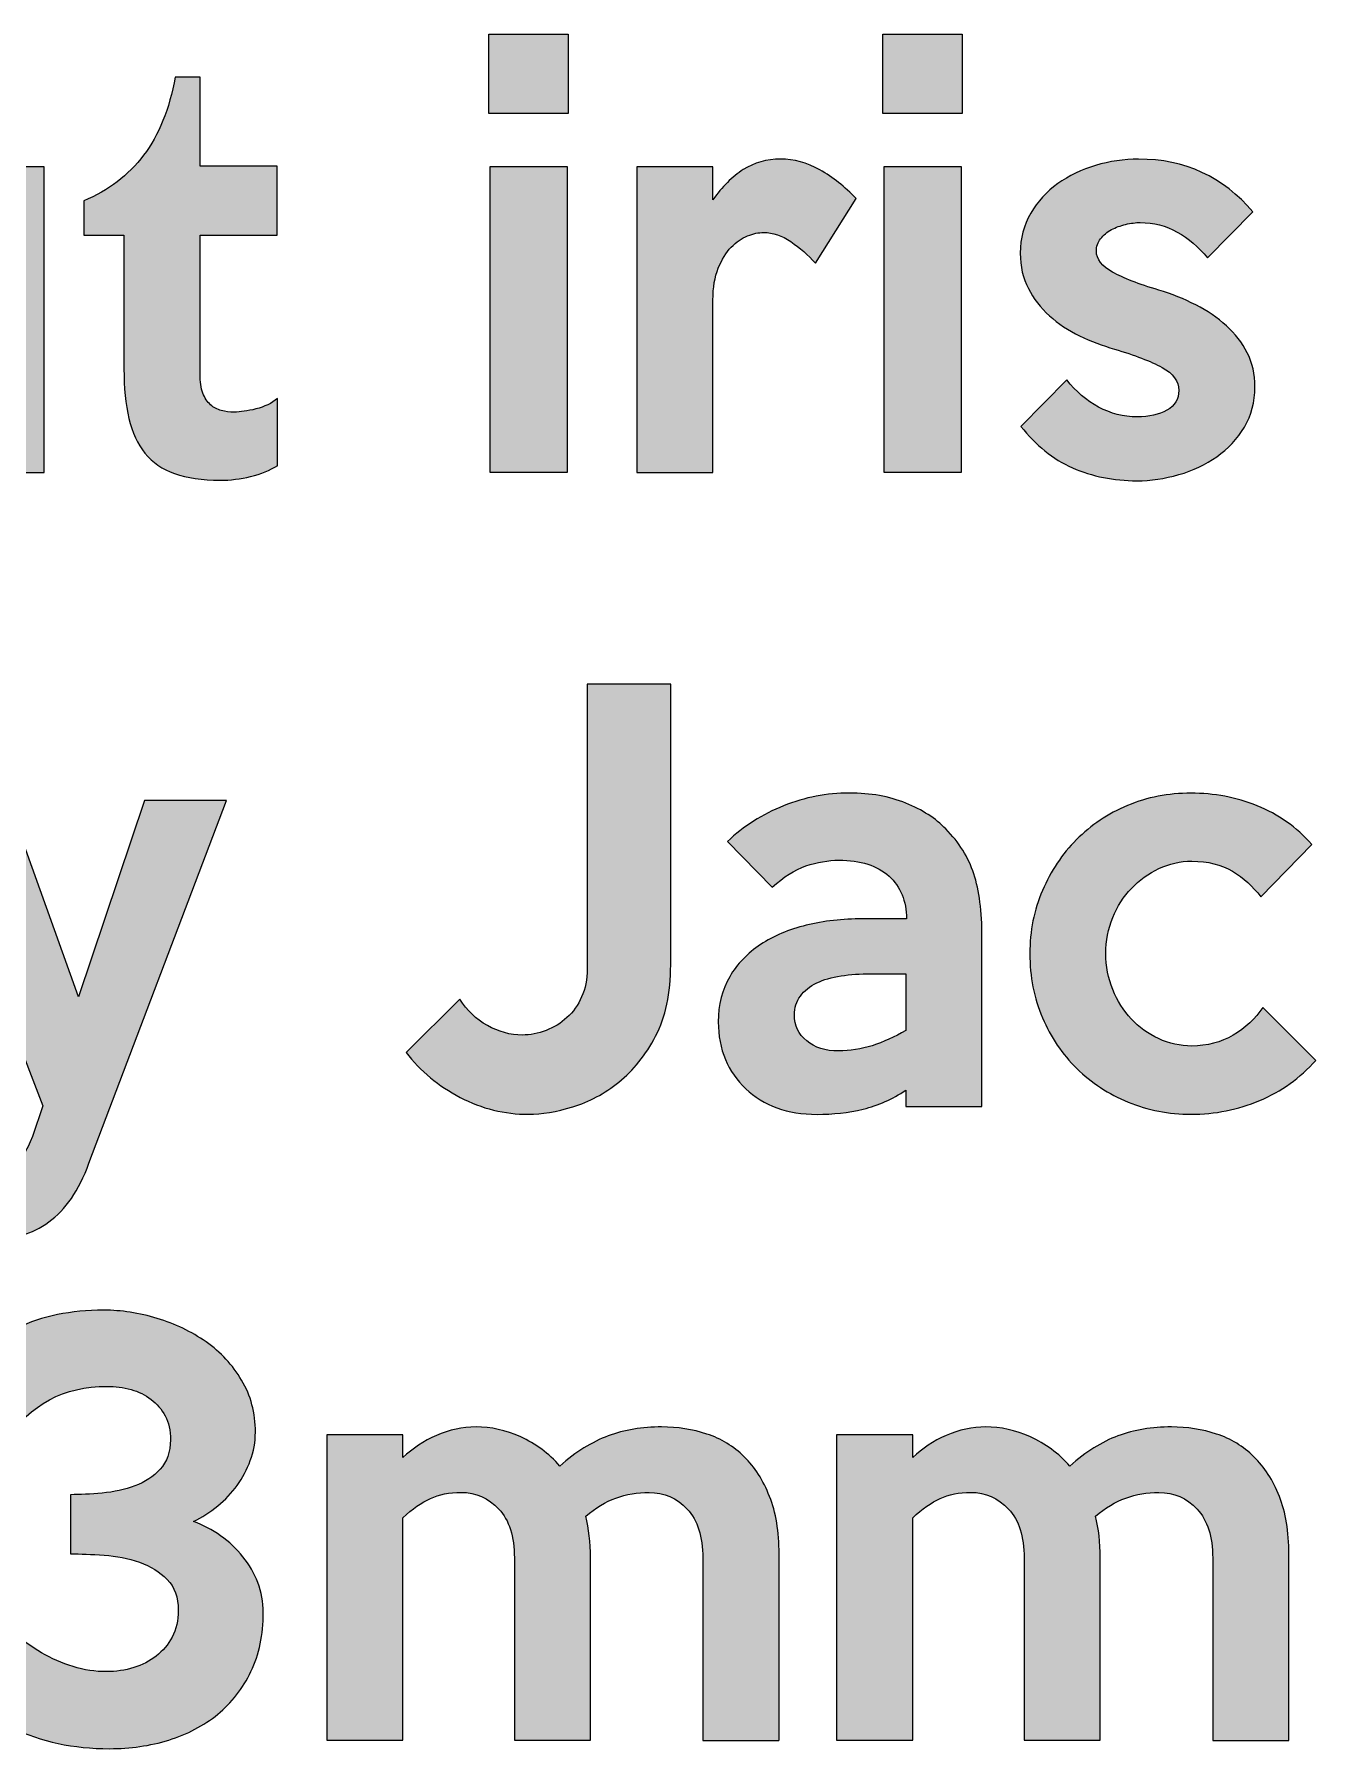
# Model space of a CAD drawing. Header units: inches. Extents: x -572 to 1154, y 60 to 244.
# Drawn here: x 514 to 526.13, y 122.09 to 138.32 of the extents above; entities that cross this region are included whole.
import ezdxf

# ---------------------------------------------------------------- set-up
doc = ezdxf.new("R2010")
doc.units = ezdxf.units.IN
doc.header["$MEASUREMENT"] = 0
doc.layers.add('Layer 1', color=7, linetype='Continuous')

# ---------------------------------------------------------------- blocks, each defined once
blk = doc.blocks.new('block 11')
at = {"layer": 'Layer 1', "true_color": 0xffffff}
h = blk.add_hatch(color=7, dxfattribs=at)
h.dxf.hatch_style = 2
h.paths.add_polyline_path([(519.055, 137.568), (518.305, 137.568), (518.305, 138.319), (519.055, 138.319)])
h.paths.add_polyline_path([(519.045, 134.173), (518.315, 134.173), (518.315, 137.068), (519.045, 137.068)])
h = blk.add_hatch(color=7, dxfattribs=at)
h.dxf.hatch_style = 2
h.paths.add_polyline_path([(522.784, 137.568), (522.034, 137.568), (522.034, 138.319), (522.784, 138.319)])
h.paths.add_polyline_path([(522.775, 134.173), (522.045, 134.173), (522.045, 137.068), (522.775, 137.068)])
h = blk.add_hatch(color=7, dxfattribs=at)
h.dxf.hatch_style = 2
edge = h.paths.add_edge_path()
edge.add_spline(control_points=[(516.305, 134.238), (516.232, 134.192), (516.147, 134.157), (516.049, 134.133), (515.953, 134.11), (515.856, 134.098), (515.76, 134.098), (515.59, 134.098), (515.446, 134.119), (515.329, 134.161), (515.213, 134.202), (515.12, 134.267), (515.049, 134.353), (514.98, 134.44), (514.929, 134.55), (514.897, 134.683), (514.865, 134.817), (514.85, 134.973), (514.85, 135.154), (514.85, 135.154), (514.85, 136.418), (514.85, 136.418), (514.85, 136.418), (514.469, 136.418), (514.469, 136.418), (514.469, 136.418), (514.469, 136.743), (514.469, 136.743), (514.703, 136.84), (514.892, 136.984), (515.036, 137.174), (515.181, 137.364), (515.28, 137.61), (515.335, 137.914), (515.335, 137.914), (515.57, 137.914), (515.57, 137.914), (515.57, 137.914), (515.57, 137.069), (515.57, 137.069), (515.57, 137.069), (516.299, 137.069), (516.299, 137.069), (516.299, 137.069), (516.299, 136.418), (516.299, 136.418), (516.299, 136.418), (515.57, 136.418), (515.57, 136.418), (515.57, 136.418), (515.57, 135.103), (515.57, 135.103), (515.57, 135.03), (515.578, 134.97), (515.596, 134.923), (515.615, 134.876), (515.639, 134.84), (515.669, 134.813), (515.699, 134.786), (515.734, 134.768), (515.771, 134.758), (515.809, 134.748), (515.851, 134.743), (515.894, 134.743), (515.951, 134.743), (516.019, 134.753), (516.099, 134.773), (516.179, 134.793), (516.248, 134.826), (516.304, 134.873), (516.304, 134.873), (516.304, 134.238), (516.304, 134.238), (516.304, 134.238), (516.305, 134.238), (516.305, 134.238)], knot_values=[0, 0, 0, 0, 1, 1, 1, 2, 2, 2, 3, 3, 3, 4, 4, 4, 5, 5, 5, 6, 6, 6, 7, 7, 7, 8, 8, 8, 9, 9, 9, 10, 10, 10, 11, 11, 11, 12, 12, 12, 13, 13, 13, 14, 14, 14, 15, 15, 15, 16, 16, 16, 17, 17, 17, 18, 18, 18, 19, 19, 19, 20, 20, 20, 21, 21, 21, 22, 22, 22, 23, 23, 23, 24, 24, 24, 25, 25, 25, 25], degree=3, periodic=1)
h = blk.add_hatch(color=7, dxfattribs=at)
h.dxf.hatch_style = 2
edge = h.paths.add_edge_path()
edge.add_spline(control_points=[(521.78, 136.763), (521.78, 136.763), (521.395, 136.153), (521.395, 136.153), (521.325, 136.23), (521.247, 136.298), (521.162, 136.356), (521.078, 136.414), (520.991, 136.443), (520.905, 136.443), (520.858, 136.443), (520.808, 136.433), (520.752, 136.411), (520.697, 136.389), (520.645, 136.353), (520.597, 136.303), (520.549, 136.253), (520.508, 136.187), (520.475, 136.105), (520.441, 136.023), (520.425, 135.923), (520.425, 135.803), (520.425, 135.803), (520.425, 134.173), (520.425, 134.173), (520.425, 134.173), (519.705, 134.173), (519.705, 134.173), (519.705, 134.173), (519.705, 137.063), (519.705, 137.063), (519.705, 137.063), (520.425, 137.063), (520.425, 137.063), (520.425, 137.063), (520.425, 136.753), (520.425, 136.753), (520.511, 136.876), (520.607, 136.971), (520.711, 137.038), (520.816, 137.104), (520.934, 137.138), (521.064, 137.138), (521.191, 137.138), (521.315, 137.103), (521.437, 137.035), (521.559, 136.967), (521.673, 136.876), (521.78, 136.763)], knot_values=[0, 0, 0, 0, 1, 1, 1, 2, 2, 2, 3, 3, 3, 4, 4, 4, 5, 5, 5, 6, 6, 6, 7, 7, 7, 8, 8, 8, 9, 9, 9, 10, 10, 10, 11, 11, 11, 12, 12, 12, 13, 13, 13, 14, 14, 14, 15, 15, 15, 16, 16, 16, 16], degree=3, periodic=1)
h = blk.add_hatch(color=7, dxfattribs=at)
h.dxf.hatch_style = 2
edge = h.paths.add_edge_path()
edge.add_spline(control_points=[(525.555, 134.983), (525.555, 134.84), (525.521, 134.712), (525.455, 134.601), (525.388, 134.489), (525.301, 134.396), (525.194, 134.321), (525.087, 134.245), (524.967, 134.189), (524.834, 134.151), (524.7, 134.113), (524.568, 134.093), (524.438, 134.093), (524.217, 134.093), (524.014, 134.134), (523.828, 134.216), (523.643, 134.297), (523.48, 134.429), (523.339, 134.608), (523.339, 134.608), (523.774, 135.048), (523.774, 135.048), (523.861, 134.939), (523.96, 134.852), (524.074, 134.791), (524.188, 134.729), (524.309, 134.698), (524.44, 134.698), (524.552, 134.698), (524.647, 134.72), (524.722, 134.761), (524.797, 134.802), (524.834, 134.866), (524.834, 134.949), (524.834, 135.035), (524.781, 135.108), (524.675, 135.166), (524.568, 135.224), (524.417, 135.282), (524.225, 135.339), (524.112, 135.372), (524.001, 135.414), (523.895, 135.465), (523.788, 135.517), (523.693, 135.58), (523.609, 135.655), (523.526, 135.73), (523.459, 135.816), (523.41, 135.913), (523.359, 136.009), (523.334, 136.121), (523.334, 136.248), (523.334, 136.387), (523.367, 136.514), (523.432, 136.625), (523.497, 136.736), (523.583, 136.83), (523.688, 136.905), (523.794, 136.98), (523.913, 137.037), (524.047, 137.077), (524.181, 137.117), (524.316, 137.137), (524.452, 137.137), (524.893, 137.137), (525.254, 136.97), (525.535, 136.637), (525.535, 136.637), (525.105, 136.203), (525.105, 136.203), (525.021, 136.306), (524.926, 136.387), (524.819, 136.447), (524.712, 136.507), (524.595, 136.537), (524.469, 136.537), (524.426, 136.537), (524.38, 136.531), (524.331, 136.519), (524.283, 136.508), (524.238, 136.491), (524.196, 136.47), (524.154, 136.447), (524.121, 136.419), (524.094, 136.384), (524.067, 136.35), (524.054, 136.31), (524.054, 136.267), (524.054, 136.19), (524.105, 136.124), (524.207, 136.067), (524.309, 136.011), (524.454, 135.954), (524.644, 135.898), (524.768, 135.861), (524.884, 135.814), (524.994, 135.758), (525.104, 135.702), (525.2, 135.635), (525.284, 135.56), (525.367, 135.485), (525.433, 135.4), (525.482, 135.305), (525.531, 135.211), (525.555, 135.103), (525.555, 134.983)], knot_values=[0, 0, 0, 0, 1, 1, 1, 2, 2, 2, 3, 3, 3, 4, 4, 4, 5, 5, 5, 6, 6, 6, 7, 7, 7, 8, 8, 8, 9, 9, 9, 10, 10, 10, 11, 11, 11, 12, 12, 12, 13, 13, 13, 14, 14, 14, 15, 15, 15, 16, 16, 16, 17, 17, 17, 18, 18, 18, 19, 19, 19, 20, 20, 20, 21, 21, 21, 22, 22, 22, 23, 23, 23, 24, 24, 24, 25, 25, 25, 26, 26, 26, 27, 27, 27, 28, 28, 28, 29, 29, 29, 30, 30, 30, 31, 31, 31, 32, 32, 32, 33, 33, 33, 34, 34, 34, 35, 35, 35, 35], degree=3, periodic=1)
h = blk.add_hatch(color=7, dxfattribs=at)
h.dxf.hatch_style = 2
edge = h.paths.add_edge_path()
edge.add_spline(control_points=[(514.095, 134.173), (514.095, 134.173), (513.375, 134.173), (513.375, 134.173), (513.375, 134.173), (513.375, 134.393), (513.375, 134.393), (513.328, 134.346), (513.274, 134.306), (513.212, 134.27), (513.151, 134.235), (513.086, 134.205), (513.017, 134.18), (512.949, 134.155), (512.879, 134.136), (512.808, 134.123), (512.736, 134.109), (512.668, 134.103), (512.605, 134.103), (512.459, 134.103), (512.317, 134.125), (512.183, 134.172), (512.048, 134.219), (511.928, 134.291), (511.825, 134.387), (511.722, 134.484), (511.639, 134.608), (511.577, 134.762), (511.516, 134.915), (511.485, 135.096), (511.485, 135.307), (511.485, 135.307), (511.485, 137.062), (511.485, 137.062), (511.485, 137.062), (512.205, 137.062), (512.205, 137.062), (512.205, 137.062), (512.205, 135.342), (512.205, 135.342), (512.205, 135.239), (512.221, 135.148), (512.253, 135.07), (512.284, 134.992), (512.326, 134.927), (512.378, 134.874), (512.429, 134.823), (512.489, 134.785), (512.558, 134.759), (512.626, 134.735), (512.697, 134.723), (512.77, 134.723), (513.003, 134.723), (513.205, 134.803), (513.376, 134.963), (513.376, 134.963), (513.376, 137.063), (513.376, 137.063), (513.376, 137.063), (514.096, 137.063), (514.096, 137.063), (514.096, 137.063), (514.095, 134.173), (514.095, 134.173), (514.095, 134.173), (514.095, 134.173), (514.095, 134.173)], knot_values=[0, 0, 0, 0, 1, 1, 1, 2, 2, 2, 3, 3, 3, 4, 4, 4, 5, 5, 5, 6, 6, 6, 7, 7, 7, 8, 8, 8, 9, 9, 9, 10, 10, 10, 11, 11, 11, 12, 12, 12, 13, 13, 13, 14, 14, 14, 15, 15, 15, 16, 16, 16, 17, 17, 17, 18, 18, 18, 19, 19, 19, 20, 20, 20, 21, 21, 21, 22, 22, 22, 22], degree=3, periodic=1)
at = {"layer": 'Layer 1', "lineweight": 0}
for points in [[(519.055, 137.568), (518.305, 137.568), (518.305, 138.319), (519.055, 138.319), (519.055, 137.568)], [(522.784, 137.568), (522.034, 137.568), (522.034, 138.319), (522.784, 138.319), (522.784, 137.568)], [(519.045, 134.173), (518.315, 134.173), (518.315, 137.068), (519.045, 137.068), (519.045, 134.173)], [(522.775, 134.173), (522.045, 134.173), (522.045, 137.068), (522.775, 137.068), (522.775, 134.173)]]:
    blk.add_lwpolyline(points, dxfattribs=at)
for points, knots in [([(516.305, 134.238), (516.232, 134.192), (516.147, 134.157), (516.049, 134.133), (515.953, 134.11), (515.856, 134.098), (515.76, 134.098), (515.59, 134.098), (515.446, 134.119), (515.329, 134.161), (515.213, 134.202), (515.12, 134.267), (515.049, 134.353), (514.98, 134.44), (514.929, 134.55), (514.897, 134.683), (514.865, 134.817), (514.85, 134.973), (514.85, 135.154), (514.85, 135.154), (514.85, 136.418), (514.85, 136.418), (514.85, 136.418), (514.469, 136.418), (514.469, 136.418), (514.469, 136.418), (514.469, 136.743), (514.469, 136.743), (514.703, 136.84), (514.892, 136.984), (515.036, 137.174), (515.181, 137.364), (515.28, 137.61), (515.335, 137.914), (515.335, 137.914), (515.57, 137.914), (515.57, 137.914), (515.57, 137.914), (515.57, 137.069), (515.57, 137.069), (515.57, 137.069), (516.299, 137.069), (516.299, 137.069), (516.299, 137.069), (516.299, 136.418), (516.299, 136.418), (516.299, 136.418), (515.57, 136.418), (515.57, 136.418), (515.57, 136.418), (515.57, 135.103), (515.57, 135.103), (515.57, 135.03), (515.578, 134.97), (515.596, 134.923), (515.615, 134.876), (515.639, 134.84), (515.669, 134.813), (515.699, 134.786), (515.734, 134.768), (515.771, 134.758), (515.809, 134.748), (515.851, 134.743), (515.894, 134.743), (515.951, 134.743), (516.019, 134.753), (516.099, 134.773), (516.179, 134.793), (516.248, 134.826), (516.304, 134.873), (516.304, 134.873), (516.304, 134.238), (516.304, 134.238), (516.304, 134.238), (516.305, 134.238), (516.305, 134.238)], [0, 0, 0, 0, 1, 1, 1, 2, 2, 2, 3, 3, 3, 4, 4, 4, 5, 5, 5, 6, 6, 6, 7, 7, 7, 8, 8, 8, 9, 9, 9, 10, 10, 10, 11, 11, 11, 12, 12, 12, 13, 13, 13, 14, 14, 14, 15, 15, 15, 16, 16, 16, 17, 17, 17, 18, 18, 18, 19, 19, 19, 20, 20, 20, 21, 21, 21, 22, 22, 22, 23, 23, 23, 24, 24, 24, 25, 25, 25, 25]), ([(521.78, 136.763), (521.78, 136.763), (521.395, 136.153), (521.395, 136.153), (521.325, 136.23), (521.247, 136.298), (521.162, 136.356), (521.078, 136.414), (520.991, 136.443), (520.905, 136.443), (520.858, 136.443), (520.808, 136.433), (520.752, 136.411), (520.697, 136.389), (520.645, 136.353), (520.597, 136.303), (520.549, 136.253), (520.508, 136.187), (520.475, 136.105), (520.441, 136.023), (520.425, 135.923), (520.425, 135.803), (520.425, 135.803), (520.425, 134.173), (520.425, 134.173), (520.425, 134.173), (519.705, 134.173), (519.705, 134.173), (519.705, 134.173), (519.705, 137.063), (519.705, 137.063), (519.705, 137.063), (520.425, 137.063), (520.425, 137.063), (520.425, 137.063), (520.425, 136.753), (520.425, 136.753), (520.511, 136.876), (520.607, 136.971), (520.711, 137.038), (520.816, 137.104), (520.934, 137.138), (521.064, 137.138), (521.191, 137.138), (521.315, 137.103), (521.437, 137.035), (521.559, 136.967), (521.673, 136.876), (521.78, 136.763)], [0, 0, 0, 0, 1, 1, 1, 2, 2, 2, 3, 3, 3, 4, 4, 4, 5, 5, 5, 6, 6, 6, 7, 7, 7, 8, 8, 8, 9, 9, 9, 10, 10, 10, 11, 11, 11, 12, 12, 12, 13, 13, 13, 14, 14, 14, 15, 15, 15, 16, 16, 16, 16]), ([(525.555, 134.983), (525.555, 134.84), (525.521, 134.712), (525.455, 134.601), (525.388, 134.489), (525.301, 134.396), (525.194, 134.321), (525.087, 134.245), (524.967, 134.189), (524.834, 134.151), (524.7, 134.113), (524.568, 134.093), (524.438, 134.093), (524.217, 134.093), (524.014, 134.134), (523.828, 134.216), (523.643, 134.297), (523.48, 134.429), (523.339, 134.608), (523.339, 134.608), (523.774, 135.048), (523.774, 135.048), (523.861, 134.939), (523.96, 134.852), (524.074, 134.791), (524.188, 134.729), (524.309, 134.698), (524.44, 134.698), (524.552, 134.698), (524.647, 134.72), (524.722, 134.761), (524.797, 134.802), (524.834, 134.866), (524.834, 134.949), (524.834, 135.035), (524.781, 135.108), (524.675, 135.166), (524.568, 135.224), (524.417, 135.282), (524.225, 135.339), (524.112, 135.372), (524.001, 135.414), (523.895, 135.465), (523.788, 135.517), (523.693, 135.58), (523.609, 135.655), (523.526, 135.73), (523.459, 135.816), (523.41, 135.913), (523.359, 136.009), (523.334, 136.121), (523.334, 136.248), (523.334, 136.387), (523.367, 136.514), (523.432, 136.625), (523.497, 136.736), (523.583, 136.83), (523.688, 136.905), (523.794, 136.98), (523.913, 137.037), (524.047, 137.077), (524.181, 137.117), (524.316, 137.137), (524.452, 137.137), (524.893, 137.137), (525.254, 136.97), (525.535, 136.637), (525.535, 136.637), (525.105, 136.203), (525.105, 136.203), (525.021, 136.306), (524.926, 136.387), (524.819, 136.447), (524.712, 136.507), (524.595, 136.537), (524.469, 136.537), (524.426, 136.537), (524.38, 136.531), (524.331, 136.519), (524.283, 136.508), (524.238, 136.491), (524.196, 136.47), (524.154, 136.447), (524.121, 136.419), (524.094, 136.384), (524.067, 136.35), (524.054, 136.31), (524.054, 136.267), (524.054, 136.19), (524.105, 136.124), (524.207, 136.067), (524.309, 136.011), (524.454, 135.954), (524.644, 135.898), (524.768, 135.861), (524.884, 135.814), (524.994, 135.758), (525.104, 135.702), (525.2, 135.635), (525.284, 135.56), (525.367, 135.485), (525.433, 135.4), (525.482, 135.305), (525.531, 135.211), (525.555, 135.103), (525.555, 134.983)], [0, 0, 0, 0, 1, 1, 1, 2, 2, 2, 3, 3, 3, 4, 4, 4, 5, 5, 5, 6, 6, 6, 7, 7, 7, 8, 8, 8, 9, 9, 9, 10, 10, 10, 11, 11, 11, 12, 12, 12, 13, 13, 13, 14, 14, 14, 15, 15, 15, 16, 16, 16, 17, 17, 17, 18, 18, 18, 19, 19, 19, 20, 20, 20, 21, 21, 21, 22, 22, 22, 23, 23, 23, 24, 24, 24, 25, 25, 25, 26, 26, 26, 27, 27, 27, 28, 28, 28, 29, 29, 29, 30, 30, 30, 31, 31, 31, 32, 32, 32, 33, 33, 33, 34, 34, 34, 35, 35, 35, 35]), ([(514.095, 134.173), (514.095, 134.173), (513.375, 134.173), (513.375, 134.173), (513.375, 134.173), (513.375, 134.393), (513.375, 134.393), (513.328, 134.346), (513.274, 134.306), (513.212, 134.27), (513.151, 134.235), (513.086, 134.205), (513.017, 134.18), (512.949, 134.155), (512.879, 134.136), (512.808, 134.123), (512.736, 134.109), (512.668, 134.103), (512.605, 134.103), (512.459, 134.103), (512.317, 134.125), (512.183, 134.172), (512.048, 134.219), (511.928, 134.291), (511.825, 134.387), (511.722, 134.484), (511.639, 134.608), (511.577, 134.762), (511.516, 134.915), (511.485, 135.096), (511.485, 135.307), (511.485, 135.307), (511.485, 137.062), (511.485, 137.062), (511.485, 137.062), (512.205, 137.062), (512.205, 137.062), (512.205, 137.062), (512.205, 135.342), (512.205, 135.342), (512.205, 135.239), (512.221, 135.148), (512.253, 135.07), (512.284, 134.992), (512.326, 134.927), (512.378, 134.874), (512.429, 134.823), (512.489, 134.785), (512.558, 134.759), (512.626, 134.735), (512.697, 134.723), (512.77, 134.723), (513.003, 134.723), (513.205, 134.803), (513.376, 134.963), (513.376, 134.963), (513.376, 137.063), (513.376, 137.063), (513.376, 137.063), (514.096, 137.063), (514.096, 137.063), (514.096, 137.063), (514.095, 134.173), (514.095, 134.173), (514.095, 134.173), (514.095, 134.173), (514.095, 134.173)], [0, 0, 0, 0, 1, 1, 1, 2, 2, 2, 3, 3, 3, 4, 4, 4, 5, 5, 5, 6, 6, 6, 7, 7, 7, 8, 8, 8, 9, 9, 9, 10, 10, 10, 11, 11, 11, 12, 12, 12, 13, 13, 13, 14, 14, 14, 15, 15, 15, 16, 16, 16, 17, 17, 17, 18, 18, 18, 19, 19, 19, 20, 20, 20, 21, 21, 21, 22, 22, 22, 22])]:
    blk.add_open_spline(points, degree=3, knots=knots, dxfattribs=at)
blk = doc.blocks.new('block 12')
at = {"layer": 'Layer 1', "true_color": 0xffffff}
h = blk.add_hatch(color=7, dxfattribs=at)
h.dxf.hatch_style = 2
edge = h.paths.add_edge_path()
edge.add_spline(control_points=[(520.025, 129.513), (520.025, 129.242), (519.977, 129.018), (519.882, 128.838), (519.787, 128.657), (519.671, 128.512), (519.535, 128.403), (519.398, 128.293), (519.252, 128.215), (519.097, 128.168), (518.943, 128.121), (518.803, 128.098), (518.68, 128.098), (518.452, 128.098), (518.237, 128.151), (518.032, 128.258), (517.827, 128.365), (517.657, 128.506), (517.52, 128.683), (517.52, 128.683), (518.03, 129.188), (518.03, 129.188), (518.096, 129.081), (518.183, 128.998), (518.29, 128.938), (518.397, 128.878), (518.506, 128.848), (518.62, 128.848), (518.696, 128.848), (518.771, 128.862), (518.845, 128.891), (518.918, 128.919), (518.985, 128.96), (519.043, 129.013), (519.101, 129.066), (519.148, 129.132), (519.182, 129.209), (519.218, 129.285), (519.235, 129.374), (519.235, 129.474), (519.235, 129.474), (519.235, 132.169), (519.235, 132.169), (519.235, 132.169), (520.025, 132.169), (520.025, 132.169), (520.025, 132.169), (520.025, 129.513), (520.025, 129.513)], knot_values=[0, 0, 0, 0, 1, 1, 1, 2, 2, 2, 3, 3, 3, 4, 4, 4, 5, 5, 5, 6, 6, 6, 7, 7, 7, 8, 8, 8, 9, 9, 9, 10, 10, 10, 11, 11, 11, 12, 12, 12, 13, 13, 13, 14, 14, 14, 15, 15, 15, 16, 16, 16, 16], degree=3, periodic=1)
h = blk.add_hatch(color=7, dxfattribs=at)
h.dxf.hatch_style = 2
edge = h.paths.add_edge_path()
edge.add_spline(control_points=[(522.97, 128.172), (522.97, 128.172), (522.25, 128.172), (522.25, 128.172), (522.25, 128.172), (522.25, 128.327), (522.25, 128.327), (522.124, 128.241), (521.989, 128.181), (521.847, 128.147), (521.705, 128.113), (521.56, 128.097), (521.41, 128.097), (521.27, 128.097), (521.143, 128.118), (521.03, 128.159), (520.916, 128.201), (520.818, 128.261), (520.735, 128.34), (520.652, 128.418), (520.587, 128.51), (520.542, 128.617), (520.497, 128.724), (520.475, 128.842), (520.475, 128.972), (520.475, 129.136), (520.511, 129.278), (520.583, 129.4), (520.654, 129.521), (520.752, 129.623), (520.875, 129.705), (520.999, 129.786), (521.143, 129.847), (521.308, 129.887), (521.474, 129.928), (521.651, 129.947), (521.841, 129.947), (521.841, 129.947), (522.256, 129.947), (522.256, 129.947), (522.256, 130.117), (522.201, 130.253), (522.091, 130.352), (521.981, 130.452), (521.822, 130.502), (521.615, 130.502), (521.516, 130.502), (521.412, 130.484), (521.305, 130.448), (521.199, 130.411), (521.092, 130.344), (520.986, 130.248), (520.986, 130.248), (520.561, 130.678), (520.561, 130.678), (520.714, 130.825), (520.892, 130.937), (521.094, 131.018), (521.295, 131.098), (521.503, 131.138), (521.716, 131.138), (521.916, 131.138), (522.094, 131.106), (522.25, 131.043), (522.406, 130.979), (522.533, 130.898), (522.629, 130.798), (522.754, 130.671), (522.843, 130.53), (522.894, 130.373), (522.946, 130.216), (522.971, 130.016), (522.971, 129.773), (522.971, 129.773), (522.971, 128.173), (522.971, 128.173), (522.971, 128.173), (522.97, 128.173), (522.97, 128.173), (522.97, 128.173), (522.97, 128.172), (522.97, 128.172)], knot_values=[0, 0, 0, 0, 1, 1, 1, 2, 2, 2, 3, 3, 3, 4, 4, 4, 5, 5, 5, 6, 6, 6, 7, 7, 7, 8, 8, 8, 9, 9, 9, 10, 10, 10, 11, 11, 11, 12, 12, 12, 13, 13, 13, 14, 14, 14, 15, 15, 15, 16, 16, 16, 17, 17, 17, 18, 18, 18, 19, 19, 19, 20, 20, 20, 21, 21, 21, 22, 22, 22, 23, 23, 23, 24, 24, 24, 25, 25, 25, 26, 26, 26, 27, 27, 27, 27], degree=3, periodic=1)
edge = h.paths.add_edge_path()
edge.add_spline(control_points=[(522.25, 128.892), (522.25, 128.892), (522.25, 129.428), (522.25, 129.428), (522.25, 129.428), (521.92, 129.428), (521.92, 129.428), (521.82, 129.428), (521.725, 129.421), (521.637, 129.407), (521.548, 129.394), (521.472, 129.372), (521.407, 129.341), (521.342, 129.309), (521.29, 129.268), (521.252, 129.217), (521.214, 129.167), (521.195, 129.107), (521.195, 129.037), (521.195, 128.938), (521.234, 128.856), (521.312, 128.792), (521.39, 128.729), (521.491, 128.697), (521.614, 128.697), (521.721, 128.697), (521.827, 128.714), (521.932, 128.747), (522.037, 128.781), (522.143, 128.83), (522.25, 128.892)], knot_values=[0, 0, 0, 0, 1, 1, 1, 2, 2, 2, 3, 3, 3, 4, 4, 4, 5, 5, 5, 6, 6, 6, 7, 7, 7, 8, 8, 8, 9, 9, 9, 10, 10, 10, 10], degree=3, periodic=1)
h = blk.add_hatch(color=7, dxfattribs=at)
h.dxf.hatch_style = 2
edge = h.paths.add_edge_path()
edge.add_spline(control_points=[(526.13, 128.608), (525.983, 128.441), (525.806, 128.315), (525.6, 128.228), (525.393, 128.141), (525.176, 128.098), (524.95, 128.098), (524.74, 128.098), (524.541, 128.137), (524.354, 128.213), (524.168, 128.29), (524.006, 128.396), (523.868, 128.531), (523.731, 128.666), (523.623, 128.826), (523.543, 129.012), (523.463, 129.199), (523.424, 129.401), (523.424, 129.618), (523.424, 129.831), (523.464, 130.031), (523.543, 130.215), (523.623, 130.4), (523.73, 130.561), (523.866, 130.697), (524.002, 130.834), (524.163, 130.942), (524.349, 131.02), (524.535, 131.098), (524.736, 131.137), (524.948, 131.137), (525.168, 131.137), (525.378, 131.097), (525.576, 131.017), (525.775, 130.937), (525.947, 130.816), (526.094, 130.652), (526.094, 130.652), (525.609, 130.157), (525.609, 130.157), (525.535, 130.254), (525.446, 130.334), (525.341, 130.398), (525.236, 130.461), (525.108, 130.493), (524.958, 130.493), (524.848, 130.493), (524.745, 130.47), (524.646, 130.423), (524.547, 130.376), (524.461, 130.314), (524.386, 130.236), (524.311, 130.157), (524.252, 130.065), (524.208, 129.959), (524.165, 129.851), (524.143, 129.739), (524.143, 129.619), (524.143, 129.498), (524.165, 129.385), (524.208, 129.278), (524.252, 129.171), (524.31, 129.079), (524.383, 129.001), (524.457, 128.922), (524.543, 128.86), (524.643, 128.814), (524.743, 128.767), (524.848, 128.744), (524.958, 128.744), (525.101, 128.744), (525.232, 128.778), (525.348, 128.846), (525.465, 128.914), (525.558, 129.002), (525.628, 129.109), (525.628, 129.109), (526.13, 128.608), (526.13, 128.608)], knot_values=[0, 0, 0, 0, 1, 1, 1, 2, 2, 2, 3, 3, 3, 4, 4, 4, 5, 5, 5, 6, 6, 6, 7, 7, 7, 8, 8, 8, 9, 9, 9, 10, 10, 10, 11, 11, 11, 12, 12, 12, 13, 13, 13, 14, 14, 14, 15, 15, 15, 16, 16, 16, 17, 17, 17, 18, 18, 18, 19, 19, 19, 20, 20, 20, 21, 21, 21, 22, 22, 22, 23, 23, 23, 24, 24, 24, 25, 25, 25, 26, 26, 26, 26], degree=3, periodic=1)
h = blk.add_hatch(color=7, dxfattribs=at)
h.dxf.hatch_style = 2
edge = h.paths.add_edge_path()
edge.add_spline(control_points=[(515.82, 131.068), (515.82, 131.068), (514.519, 127.634), (514.519, 127.634), (514.423, 127.376), (514.296, 127.192), (514.139, 127.079), (513.983, 126.965), (513.796, 126.908), (513.579, 126.908), (513.546, 126.908), (513.509, 126.911), (513.469, 126.916), (513.429, 126.921), (513.39, 126.928), (513.354, 126.938), (513.354, 126.938), (513.114, 127.608), (513.114, 127.608), (513.17, 127.582), (513.229, 127.561), (513.289, 127.546), (513.349, 127.531), (513.406, 127.523), (513.458, 127.523), (513.572, 127.523), (513.675, 127.549), (513.768, 127.6), (513.863, 127.653), (513.934, 127.748), (513.983, 127.888), (513.983, 127.888), (514.083, 128.178), (514.083, 128.178), (514.083, 128.178), (512.969, 131.067), (512.969, 131.067), (512.969, 131.067), (513.754, 131.067), (513.754, 131.067), (513.754, 131.067), (514.419, 129.208), (514.419, 129.208), (514.419, 129.208), (515.044, 131.067), (515.044, 131.067), (515.044, 131.067), (515.82, 131.068), (515.82, 131.068), (515.82, 131.068), (515.82, 131.068), (515.82, 131.068)], knot_values=[0, 0, 0, 0, 1, 1, 1, 2, 2, 2, 3, 3, 3, 4, 4, 4, 5, 5, 5, 6, 6, 6, 7, 7, 7, 8, 8, 8, 9, 9, 9, 10, 10, 10, 11, 11, 11, 12, 12, 12, 13, 13, 13, 14, 14, 14, 15, 15, 15, 16, 16, 16, 17, 17, 17, 17], degree=3, periodic=1)
at = {"layer": 'Layer 1', "lineweight": 0}
for points, knots in [([(520.025, 129.513), (520.025, 129.242), (519.977, 129.018), (519.882, 128.838), (519.787, 128.657), (519.671, 128.512), (519.535, 128.403), (519.398, 128.293), (519.252, 128.215), (519.097, 128.168), (518.943, 128.121), (518.803, 128.098), (518.68, 128.098), (518.452, 128.098), (518.237, 128.151), (518.032, 128.258), (517.827, 128.365), (517.657, 128.506), (517.52, 128.683), (517.52, 128.683), (518.03, 129.188), (518.03, 129.188), (518.096, 129.081), (518.183, 128.998), (518.29, 128.938), (518.397, 128.878), (518.506, 128.848), (518.62, 128.848), (518.696, 128.848), (518.771, 128.862), (518.845, 128.891), (518.918, 128.919), (518.985, 128.96), (519.043, 129.013), (519.101, 129.066), (519.148, 129.132), (519.182, 129.209), (519.218, 129.285), (519.235, 129.374), (519.235, 129.474), (519.235, 129.474), (519.235, 132.169), (519.235, 132.169), (519.235, 132.169), (520.025, 132.169), (520.025, 132.169), (520.025, 132.169), (520.025, 129.513), (520.025, 129.513)], [0, 0, 0, 0, 1, 1, 1, 2, 2, 2, 3, 3, 3, 4, 4, 4, 5, 5, 5, 6, 6, 6, 7, 7, 7, 8, 8, 8, 9, 9, 9, 10, 10, 10, 11, 11, 11, 12, 12, 12, 13, 13, 13, 14, 14, 14, 15, 15, 15, 16, 16, 16, 16]), ([(522.97, 128.172), (522.97, 128.172), (522.25, 128.172), (522.25, 128.172), (522.25, 128.172), (522.25, 128.327), (522.25, 128.327), (522.124, 128.241), (521.989, 128.181), (521.847, 128.147), (521.705, 128.113), (521.56, 128.097), (521.41, 128.097), (521.27, 128.097), (521.143, 128.118), (521.03, 128.159), (520.916, 128.201), (520.818, 128.261), (520.735, 128.34), (520.652, 128.418), (520.587, 128.51), (520.542, 128.617), (520.497, 128.724), (520.475, 128.842), (520.475, 128.972), (520.475, 129.136), (520.511, 129.278), (520.583, 129.4), (520.654, 129.521), (520.752, 129.623), (520.875, 129.705), (520.999, 129.786), (521.143, 129.847), (521.308, 129.887), (521.474, 129.928), (521.651, 129.947), (521.841, 129.947), (521.841, 129.947), (522.256, 129.947), (522.256, 129.947), (522.256, 130.117), (522.201, 130.253), (522.091, 130.352), (521.981, 130.452), (521.822, 130.502), (521.615, 130.502), (521.516, 130.502), (521.412, 130.484), (521.305, 130.448), (521.199, 130.411), (521.092, 130.344), (520.986, 130.248), (520.986, 130.248), (520.561, 130.678), (520.561, 130.678), (520.714, 130.825), (520.892, 130.937), (521.094, 131.018), (521.295, 131.098), (521.503, 131.138), (521.716, 131.138), (521.916, 131.138), (522.094, 131.106), (522.25, 131.043), (522.406, 130.979), (522.533, 130.898), (522.629, 130.798), (522.754, 130.671), (522.843, 130.53), (522.894, 130.373), (522.946, 130.216), (522.971, 130.016), (522.971, 129.773), (522.971, 129.773), (522.971, 128.173), (522.971, 128.173), (522.971, 128.173), (522.97, 128.173), (522.97, 128.173), (522.97, 128.173), (522.97, 128.172), (522.97, 128.172)], [0, 0, 0, 0, 1, 1, 1, 2, 2, 2, 3, 3, 3, 4, 4, 4, 5, 5, 5, 6, 6, 6, 7, 7, 7, 8, 8, 8, 9, 9, 9, 10, 10, 10, 11, 11, 11, 12, 12, 12, 13, 13, 13, 14, 14, 14, 15, 15, 15, 16, 16, 16, 17, 17, 17, 18, 18, 18, 19, 19, 19, 20, 20, 20, 21, 21, 21, 22, 22, 22, 23, 23, 23, 24, 24, 24, 25, 25, 25, 26, 26, 26, 27, 27, 27, 27]), ([(526.13, 128.608), (525.983, 128.441), (525.806, 128.315), (525.6, 128.228), (525.393, 128.141), (525.176, 128.098), (524.95, 128.098), (524.74, 128.098), (524.541, 128.137), (524.354, 128.213), (524.168, 128.29), (524.006, 128.396), (523.868, 128.531), (523.731, 128.666), (523.623, 128.826), (523.543, 129.012), (523.463, 129.199), (523.424, 129.401), (523.424, 129.618), (523.424, 129.831), (523.464, 130.031), (523.543, 130.215), (523.623, 130.4), (523.73, 130.561), (523.866, 130.697), (524.002, 130.834), (524.163, 130.942), (524.349, 131.02), (524.535, 131.098), (524.736, 131.137), (524.948, 131.137), (525.168, 131.137), (525.378, 131.097), (525.576, 131.017), (525.775, 130.937), (525.947, 130.816), (526.094, 130.652), (526.094, 130.652), (525.609, 130.157), (525.609, 130.157), (525.535, 130.254), (525.446, 130.334), (525.341, 130.398), (525.236, 130.461), (525.108, 130.493), (524.958, 130.493), (524.848, 130.493), (524.745, 130.47), (524.646, 130.423), (524.547, 130.376), (524.461, 130.314), (524.386, 130.236), (524.311, 130.157), (524.252, 130.065), (524.208, 129.959), (524.165, 129.851), (524.143, 129.739), (524.143, 129.619), (524.143, 129.498), (524.165, 129.385), (524.208, 129.278), (524.252, 129.171), (524.31, 129.079), (524.383, 129.001), (524.457, 128.922), (524.543, 128.86), (524.643, 128.814), (524.743, 128.767), (524.848, 128.744), (524.958, 128.744), (525.101, 128.744), (525.232, 128.778), (525.348, 128.846), (525.465, 128.914), (525.558, 129.002), (525.628, 129.109), (525.628, 129.109), (526.13, 128.608), (526.13, 128.608)], [0, 0, 0, 0, 1, 1, 1, 2, 2, 2, 3, 3, 3, 4, 4, 4, 5, 5, 5, 6, 6, 6, 7, 7, 7, 8, 8, 8, 9, 9, 9, 10, 10, 10, 11, 11, 11, 12, 12, 12, 13, 13, 13, 14, 14, 14, 15, 15, 15, 16, 16, 16, 17, 17, 17, 18, 18, 18, 19, 19, 19, 20, 20, 20, 21, 21, 21, 22, 22, 22, 23, 23, 23, 24, 24, 24, 25, 25, 25, 26, 26, 26, 26]), ([(515.82, 131.068), (515.82, 131.068), (514.519, 127.634), (514.519, 127.634), (514.423, 127.376), (514.296, 127.192), (514.139, 127.079), (513.983, 126.965), (513.796, 126.908), (513.579, 126.908), (513.546, 126.908), (513.509, 126.911), (513.469, 126.916), (513.429, 126.921), (513.39, 126.928), (513.354, 126.938), (513.354, 126.938), (513.114, 127.608), (513.114, 127.608), (513.17, 127.582), (513.229, 127.561), (513.289, 127.546), (513.349, 127.531), (513.406, 127.523), (513.458, 127.523), (513.572, 127.523), (513.675, 127.549), (513.768, 127.6), (513.863, 127.653), (513.934, 127.748), (513.983, 127.888), (513.983, 127.888), (514.083, 128.178), (514.083, 128.178), (514.083, 128.178), (512.969, 131.067), (512.969, 131.067), (512.969, 131.067), (513.754, 131.067), (513.754, 131.067), (513.754, 131.067), (514.419, 129.208), (514.419, 129.208), (514.419, 129.208), (515.044, 131.067), (515.044, 131.067), (515.044, 131.067), (515.82, 131.068), (515.82, 131.068), (515.82, 131.068), (515.82, 131.068), (515.82, 131.068)], [0, 0, 0, 0, 1, 1, 1, 2, 2, 2, 3, 3, 3, 4, 4, 4, 5, 5, 5, 6, 6, 6, 7, 7, 7, 8, 8, 8, 9, 9, 9, 10, 10, 10, 11, 11, 11, 12, 12, 12, 13, 13, 13, 14, 14, 14, 15, 15, 15, 16, 16, 16, 17, 17, 17, 17]), ([(522.25, 128.892), (522.25, 128.892), (522.25, 129.428), (522.25, 129.428), (522.25, 129.428), (521.92, 129.428), (521.92, 129.428), (521.82, 129.428), (521.725, 129.421), (521.637, 129.407), (521.548, 129.394), (521.472, 129.372), (521.407, 129.341), (521.342, 129.309), (521.29, 129.268), (521.252, 129.217), (521.214, 129.167), (521.195, 129.107), (521.195, 129.037), (521.195, 128.938), (521.234, 128.856), (521.312, 128.792), (521.39, 128.729), (521.491, 128.697), (521.614, 128.697), (521.721, 128.697), (521.827, 128.714), (521.932, 128.747), (522.037, 128.781), (522.143, 128.83), (522.25, 128.892)], [0, 0, 0, 0, 1, 1, 1, 2, 2, 2, 3, 3, 3, 4, 4, 4, 5, 5, 5, 6, 6, 6, 7, 7, 7, 8, 8, 8, 9, 9, 9, 10, 10, 10, 10])]:
    blk.add_open_spline(points, degree=3, knots=knots, dxfattribs=at)
blk = doc.blocks.new('block 13')
at = {"layer": 'Layer 1', "true_color": 0xffffff}
h = blk.add_hatch(color=7, dxfattribs=at)
h.dxf.hatch_style = 2
edge = h.paths.add_edge_path()
edge.add_spline(control_points=[(516.169, 123.382), (516.169, 123.172), (516.13, 122.987), (516.052, 122.825), (515.974, 122.664), (515.869, 122.528), (515.737, 122.42), (515.605, 122.312), (515.45, 122.231), (515.274, 122.175), (515.097, 122.121), (514.91, 122.094), (514.714, 122.094), (514.37, 122.094), (514.064, 122.16), (513.794, 122.291), (513.524, 122.423), (513.281, 122.622), (513.064, 122.889), (513.064, 122.889), (513.6, 123.429), (513.6, 123.429), (513.66, 123.345), (513.73, 123.266), (513.81, 123.194), (513.89, 123.12), (513.977, 123.056), (514.07, 123.001), (514.163, 122.946), (514.262, 122.903), (514.368, 122.871), (514.473, 122.839), (514.578, 122.823), (514.685, 122.823), (514.774, 122.823), (514.86, 122.836), (514.942, 122.861), (515.023, 122.886), (515.095, 122.922), (515.156, 122.971), (515.217, 123.02), (515.268, 123.079), (515.306, 123.151), (515.345, 123.223), (515.364, 123.307), (515.364, 123.404), (515.364, 123.527), (515.329, 123.624), (515.259, 123.696), (515.189, 123.768), (515.101, 123.821), (514.996, 123.859), (514.891, 123.895), (514.78, 123.918), (514.662, 123.926), (514.544, 123.934), (514.437, 123.938), (514.344, 123.938), (514.344, 123.938), (514.344, 124.498), (514.344, 124.498), (514.434, 124.498), (514.534, 124.504), (514.645, 124.513), (514.755, 124.523), (514.857, 124.546), (514.953, 124.581), (515.048, 124.616), (515.128, 124.668), (515.193, 124.738), (515.257, 124.808), (515.29, 124.901), (515.29, 125.018), (515.29, 125.105), (515.273, 125.18), (515.24, 125.243), (515.206, 125.306), (515.162, 125.359), (515.107, 125.4), (515.052, 125.442), (514.988, 125.473), (514.917, 125.493), (514.845, 125.513), (514.769, 125.523), (514.689, 125.523), (514.283, 125.523), (513.964, 125.354), (513.734, 125.013), (513.734, 125.013), (513.195, 125.549), (513.195, 125.549), (513.394, 125.789), (513.61, 125.964), (513.842, 126.076), (514.073, 126.187), (514.346, 126.244), (514.659, 126.244), (514.825, 126.244), (514.994, 126.218), (515.164, 126.166), (515.334, 126.115), (515.488, 126.041), (515.627, 125.944), (515.766, 125.847), (515.878, 125.726), (515.964, 125.581), (516.051, 125.436), (516.094, 125.272), (516.094, 125.089), (516.094, 124.995), (516.078, 124.906), (516.046, 124.821), (516.014, 124.737), (515.973, 124.658), (515.922, 124.586), (515.87, 124.515), (515.808, 124.449), (515.737, 124.391), (515.665, 124.332), (515.59, 124.284), (515.509, 124.244), (515.6, 124.21), (515.684, 124.165), (515.764, 124.109), (515.845, 124.052), (515.915, 123.986), (515.975, 123.91), (516.035, 123.835), (516.083, 123.754), (516.117, 123.666), (516.152, 123.577), (516.169, 123.483), (516.169, 123.382)], knot_values=[0, 0, 0, 0, 1, 1, 1, 2, 2, 2, 3, 3, 3, 4, 4, 4, 5, 5, 5, 6, 6, 6, 7, 7, 7, 8, 8, 8, 9, 9, 9, 10, 10, 10, 11, 11, 11, 12, 12, 12, 13, 13, 13, 14, 14, 14, 15, 15, 15, 16, 16, 16, 17, 17, 17, 18, 18, 18, 19, 19, 19, 20, 20, 20, 21, 21, 21, 22, 22, 22, 23, 23, 23, 24, 24, 24, 25, 25, 25, 26, 26, 26, 27, 27, 27, 28, 28, 28, 29, 29, 29, 30, 30, 30, 31, 31, 31, 32, 32, 32, 33, 33, 33, 34, 34, 34, 35, 35, 35, 36, 36, 36, 37, 37, 37, 38, 38, 38, 39, 39, 39, 40, 40, 40, 41, 41, 41, 42, 42, 42, 43, 43, 43, 44, 44, 44, 44], degree=3, periodic=1)
h = blk.add_hatch(color=7, dxfattribs=at)
h.dxf.hatch_style = 2
edge = h.paths.add_edge_path()
edge.add_spline(control_points=[(521.049, 122.173), (521.049, 122.173), (520.329, 122.173), (520.329, 122.173), (520.329, 122.173), (520.329, 123.898), (520.329, 123.898), (520.329, 124.101), (520.28, 124.256), (520.182, 124.361), (520.084, 124.466), (519.963, 124.519), (519.82, 124.519), (519.71, 124.519), (519.606, 124.501), (519.507, 124.466), (519.409, 124.431), (519.313, 124.374), (519.22, 124.294), (519.25, 124.178), (519.265, 124.046), (519.265, 123.899), (519.265, 123.899), (519.265, 122.174), (519.265, 122.174), (519.265, 122.174), (518.545, 122.174), (518.545, 122.174), (518.545, 122.174), (518.545, 123.899), (518.545, 123.899), (518.545, 124.102), (518.496, 124.257), (518.398, 124.362), (518.299, 124.467), (518.18, 124.52), (518.04, 124.52), (517.929, 124.52), (517.833, 124.5), (517.75, 124.462), (517.667, 124.424), (517.58, 124.363), (517.49, 124.279), (517.49, 124.279), (517.49, 122.174), (517.49, 122.174), (517.49, 122.174), (516.77, 122.174), (516.77, 122.174), (516.77, 122.174), (516.77, 125.064), (516.77, 125.064), (516.77, 125.064), (517.49, 125.064), (517.49, 125.064), (517.49, 125.064), (517.491, 124.849), (517.491, 124.849), (517.581, 124.935), (517.687, 125.005), (517.808, 125.059), (517.93, 125.112), (518.054, 125.139), (518.182, 125.139), (518.322, 125.139), (518.463, 125.108), (518.605, 125.044), (518.747, 124.98), (518.871, 124.89), (518.977, 124.769), (519.128, 124.903), (519.279, 124.997), (519.433, 125.055), (519.587, 125.111), (519.755, 125.139), (519.939, 125.139), (520.09, 125.139), (520.232, 125.117), (520.368, 125.072), (520.503, 125.027), (520.62, 124.955), (520.72, 124.857), (520.82, 124.759), (520.901, 124.634), (520.96, 124.482), (521.021, 124.331), (521.051, 124.148), (521.051, 123.935), (521.051, 123.935), (521.051, 122.174), (521.051, 122.174), (521.051, 122.174), (521.049, 122.174), (521.049, 122.174), (521.049, 122.174), (521.049, 122.173), (521.049, 122.173)], knot_values=[0, 0, 0, 0, 1, 1, 1, 2, 2, 2, 3, 3, 3, 4, 4, 4, 5, 5, 5, 6, 6, 6, 7, 7, 7, 8, 8, 8, 9, 9, 9, 10, 10, 10, 11, 11, 11, 12, 12, 12, 13, 13, 13, 14, 14, 14, 15, 15, 15, 16, 16, 16, 17, 17, 17, 18, 18, 18, 19, 19, 19, 20, 20, 20, 21, 21, 21, 22, 22, 22, 23, 23, 23, 24, 24, 24, 25, 25, 25, 26, 26, 26, 27, 27, 27, 28, 28, 28, 29, 29, 29, 30, 30, 30, 31, 31, 31, 32, 32, 32, 32], degree=3, periodic=1)
h = blk.add_hatch(color=7, dxfattribs=at)
h.dxf.hatch_style = 2
edge = h.paths.add_edge_path()
edge.add_spline(control_points=[(525.875, 122.173), (525.875, 122.173), (525.155, 122.173), (525.155, 122.173), (525.155, 122.173), (525.155, 123.898), (525.155, 123.898), (525.155, 124.101), (525.105, 124.256), (525.007, 124.361), (524.909, 124.466), (524.788, 124.519), (524.645, 124.519), (524.534, 124.519), (524.431, 124.501), (524.333, 124.466), (524.234, 124.431), (524.138, 124.374), (524.045, 124.294), (524.075, 124.178), (524.09, 124.046), (524.09, 123.899), (524.09, 123.899), (524.09, 122.174), (524.09, 122.174), (524.09, 122.174), (523.37, 122.174), (523.37, 122.174), (523.37, 122.174), (523.37, 123.899), (523.37, 123.899), (523.37, 124.102), (523.321, 124.257), (523.222, 124.362), (523.124, 124.467), (523.005, 124.52), (522.865, 124.52), (522.755, 124.52), (522.658, 124.5), (522.575, 124.462), (522.491, 124.424), (522.406, 124.363), (522.315, 124.279), (522.315, 124.279), (522.315, 122.174), (522.315, 122.174), (522.315, 122.174), (521.595, 122.174), (521.595, 122.174), (521.595, 122.174), (521.595, 125.064), (521.595, 125.064), (521.595, 125.064), (522.315, 125.064), (522.315, 125.064), (522.315, 125.064), (522.316, 124.849), (522.316, 124.849), (522.406, 124.935), (522.512, 125.005), (522.633, 125.059), (522.755, 125.112), (522.879, 125.139), (523.007, 125.139), (523.147, 125.139), (523.288, 125.108), (523.43, 125.044), (523.571, 124.98), (523.696, 124.89), (523.803, 124.769), (523.953, 124.903), (524.104, 124.997), (524.258, 125.055), (524.412, 125.111), (524.58, 125.139), (524.764, 125.139), (524.914, 125.139), (525.057, 125.117), (525.192, 125.072), (525.327, 125.027), (525.445, 124.955), (525.545, 124.857), (525.645, 124.759), (525.726, 124.634), (525.786, 124.482), (525.846, 124.331), (525.876, 124.148), (525.876, 123.935), (525.876, 123.935), (525.876, 122.174), (525.876, 122.174), (525.876, 122.174), (525.875, 122.174), (525.875, 122.174), (525.875, 122.174), (525.875, 122.173), (525.875, 122.173)], knot_values=[0, 0, 0, 0, 1, 1, 1, 2, 2, 2, 3, 3, 3, 4, 4, 4, 5, 5, 5, 6, 6, 6, 7, 7, 7, 8, 8, 8, 9, 9, 9, 10, 10, 10, 11, 11, 11, 12, 12, 12, 13, 13, 13, 14, 14, 14, 15, 15, 15, 16, 16, 16, 17, 17, 17, 18, 18, 18, 19, 19, 19, 20, 20, 20, 21, 21, 21, 22, 22, 22, 23, 23, 23, 24, 24, 24, 25, 25, 25, 26, 26, 26, 27, 27, 27, 28, 28, 28, 29, 29, 29, 30, 30, 30, 31, 31, 31, 32, 32, 32, 32], degree=3, periodic=1)
at = {"layer": 'Layer 1', "lineweight": 0}
for points, knots in [([(516.169, 123.382), (516.169, 123.172), (516.13, 122.987), (516.052, 122.825), (515.974, 122.664), (515.869, 122.528), (515.737, 122.42), (515.605, 122.312), (515.45, 122.231), (515.274, 122.175), (515.097, 122.121), (514.91, 122.094), (514.714, 122.094), (514.37, 122.094), (514.064, 122.16), (513.794, 122.291), (513.524, 122.423), (513.281, 122.622), (513.064, 122.889), (513.064, 122.889), (513.6, 123.429), (513.6, 123.429), (513.66, 123.345), (513.73, 123.266), (513.81, 123.194), (513.89, 123.12), (513.977, 123.056), (514.07, 123.001), (514.163, 122.946), (514.262, 122.903), (514.368, 122.871), (514.473, 122.839), (514.578, 122.823), (514.685, 122.823), (514.774, 122.823), (514.86, 122.836), (514.942, 122.861), (515.023, 122.886), (515.095, 122.922), (515.156, 122.971), (515.217, 123.02), (515.268, 123.079), (515.306, 123.151), (515.345, 123.223), (515.364, 123.307), (515.364, 123.404), (515.364, 123.527), (515.329, 123.624), (515.259, 123.696), (515.189, 123.768), (515.101, 123.821), (514.996, 123.859), (514.891, 123.895), (514.78, 123.918), (514.662, 123.926), (514.544, 123.934), (514.437, 123.938), (514.344, 123.938), (514.344, 123.938), (514.344, 124.498), (514.344, 124.498), (514.434, 124.498), (514.534, 124.504), (514.645, 124.513), (514.755, 124.523), (514.857, 124.546), (514.953, 124.581), (515.048, 124.616), (515.128, 124.668), (515.193, 124.738), (515.257, 124.808), (515.29, 124.901), (515.29, 125.018), (515.29, 125.105), (515.273, 125.18), (515.24, 125.243), (515.206, 125.306), (515.162, 125.359), (515.107, 125.4), (515.052, 125.442), (514.988, 125.473), (514.917, 125.493), (514.845, 125.513), (514.769, 125.523), (514.689, 125.523), (514.283, 125.523), (513.964, 125.354), (513.734, 125.013), (513.734, 125.013), (513.195, 125.549), (513.195, 125.549), (513.394, 125.789), (513.61, 125.964), (513.842, 126.076), (514.073, 126.187), (514.346, 126.244), (514.659, 126.244), (514.825, 126.244), (514.994, 126.218), (515.164, 126.166), (515.334, 126.115), (515.488, 126.041), (515.627, 125.944), (515.766, 125.847), (515.878, 125.726), (515.964, 125.581), (516.051, 125.436), (516.094, 125.272), (516.094, 125.089), (516.094, 124.995), (516.078, 124.906), (516.046, 124.821), (516.014, 124.737), (515.973, 124.658), (515.922, 124.586), (515.87, 124.515), (515.808, 124.449), (515.737, 124.391), (515.665, 124.332), (515.59, 124.284), (515.509, 124.244), (515.6, 124.21), (515.684, 124.165), (515.764, 124.109), (515.845, 124.052), (515.915, 123.986), (515.975, 123.91), (516.035, 123.835), (516.083, 123.754), (516.117, 123.666), (516.152, 123.577), (516.169, 123.483), (516.169, 123.382)], [0, 0, 0, 0, 1, 1, 1, 2, 2, 2, 3, 3, 3, 4, 4, 4, 5, 5, 5, 6, 6, 6, 7, 7, 7, 8, 8, 8, 9, 9, 9, 10, 10, 10, 11, 11, 11, 12, 12, 12, 13, 13, 13, 14, 14, 14, 15, 15, 15, 16, 16, 16, 17, 17, 17, 18, 18, 18, 19, 19, 19, 20, 20, 20, 21, 21, 21, 22, 22, 22, 23, 23, 23, 24, 24, 24, 25, 25, 25, 26, 26, 26, 27, 27, 27, 28, 28, 28, 29, 29, 29, 30, 30, 30, 31, 31, 31, 32, 32, 32, 33, 33, 33, 34, 34, 34, 35, 35, 35, 36, 36, 36, 37, 37, 37, 38, 38, 38, 39, 39, 39, 40, 40, 40, 41, 41, 41, 42, 42, 42, 43, 43, 43, 44, 44, 44, 44]), ([(521.049, 122.173), (521.049, 122.173), (520.329, 122.173), (520.329, 122.173), (520.329, 122.173), (520.329, 123.898), (520.329, 123.898), (520.329, 124.101), (520.28, 124.256), (520.182, 124.361), (520.084, 124.466), (519.963, 124.519), (519.82, 124.519), (519.71, 124.519), (519.606, 124.501), (519.507, 124.466), (519.409, 124.431), (519.313, 124.374), (519.22, 124.294), (519.25, 124.178), (519.265, 124.046), (519.265, 123.899), (519.265, 123.899), (519.265, 122.174), (519.265, 122.174), (519.265, 122.174), (518.545, 122.174), (518.545, 122.174), (518.545, 122.174), (518.545, 123.899), (518.545, 123.899), (518.545, 124.102), (518.496, 124.257), (518.398, 124.362), (518.299, 124.467), (518.18, 124.52), (518.04, 124.52), (517.929, 124.52), (517.833, 124.5), (517.75, 124.462), (517.667, 124.424), (517.58, 124.363), (517.49, 124.279), (517.49, 124.279), (517.49, 122.174), (517.49, 122.174), (517.49, 122.174), (516.77, 122.174), (516.77, 122.174), (516.77, 122.174), (516.77, 125.064), (516.77, 125.064), (516.77, 125.064), (517.49, 125.064), (517.49, 125.064), (517.49, 125.064), (517.491, 124.849), (517.491, 124.849), (517.581, 124.935), (517.687, 125.005), (517.808, 125.059), (517.93, 125.112), (518.054, 125.139), (518.182, 125.139), (518.322, 125.139), (518.463, 125.108), (518.605, 125.044), (518.747, 124.98), (518.871, 124.89), (518.977, 124.769), (519.128, 124.903), (519.279, 124.997), (519.433, 125.055), (519.587, 125.111), (519.755, 125.139), (519.939, 125.139), (520.09, 125.139), (520.232, 125.117), (520.368, 125.072), (520.503, 125.027), (520.62, 124.955), (520.72, 124.857), (520.82, 124.759), (520.901, 124.634), (520.96, 124.482), (521.021, 124.331), (521.051, 124.148), (521.051, 123.935), (521.051, 123.935), (521.051, 122.174), (521.051, 122.174), (521.051, 122.174), (521.049, 122.174), (521.049, 122.174), (521.049, 122.174), (521.049, 122.173), (521.049, 122.173)], [0, 0, 0, 0, 1, 1, 1, 2, 2, 2, 3, 3, 3, 4, 4, 4, 5, 5, 5, 6, 6, 6, 7, 7, 7, 8, 8, 8, 9, 9, 9, 10, 10, 10, 11, 11, 11, 12, 12, 12, 13, 13, 13, 14, 14, 14, 15, 15, 15, 16, 16, 16, 17, 17, 17, 18, 18, 18, 19, 19, 19, 20, 20, 20, 21, 21, 21, 22, 22, 22, 23, 23, 23, 24, 24, 24, 25, 25, 25, 26, 26, 26, 27, 27, 27, 28, 28, 28, 29, 29, 29, 30, 30, 30, 31, 31, 31, 32, 32, 32, 32]), ([(525.875, 122.173), (525.875, 122.173), (525.155, 122.173), (525.155, 122.173), (525.155, 122.173), (525.155, 123.898), (525.155, 123.898), (525.155, 124.101), (525.105, 124.256), (525.007, 124.361), (524.909, 124.466), (524.788, 124.519), (524.645, 124.519), (524.534, 124.519), (524.431, 124.501), (524.333, 124.466), (524.234, 124.431), (524.138, 124.374), (524.045, 124.294), (524.075, 124.178), (524.09, 124.046), (524.09, 123.899), (524.09, 123.899), (524.09, 122.174), (524.09, 122.174), (524.09, 122.174), (523.37, 122.174), (523.37, 122.174), (523.37, 122.174), (523.37, 123.899), (523.37, 123.899), (523.37, 124.102), (523.321, 124.257), (523.222, 124.362), (523.124, 124.467), (523.005, 124.52), (522.865, 124.52), (522.755, 124.52), (522.658, 124.5), (522.575, 124.462), (522.491, 124.424), (522.406, 124.363), (522.315, 124.279), (522.315, 124.279), (522.315, 122.174), (522.315, 122.174), (522.315, 122.174), (521.595, 122.174), (521.595, 122.174), (521.595, 122.174), (521.595, 125.064), (521.595, 125.064), (521.595, 125.064), (522.315, 125.064), (522.315, 125.064), (522.315, 125.064), (522.316, 124.849), (522.316, 124.849), (522.406, 124.935), (522.512, 125.005), (522.633, 125.059), (522.755, 125.112), (522.879, 125.139), (523.007, 125.139), (523.147, 125.139), (523.288, 125.108), (523.43, 125.044), (523.571, 124.98), (523.696, 124.89), (523.803, 124.769), (523.953, 124.903), (524.104, 124.997), (524.258, 125.055), (524.412, 125.111), (524.58, 125.139), (524.764, 125.139), (524.914, 125.139), (525.057, 125.117), (525.192, 125.072), (525.327, 125.027), (525.445, 124.955), (525.545, 124.857), (525.645, 124.759), (525.726, 124.634), (525.786, 124.482), (525.846, 124.331), (525.876, 124.148), (525.876, 123.935), (525.876, 123.935), (525.876, 122.174), (525.876, 122.174), (525.876, 122.174), (525.875, 122.174), (525.875, 122.174), (525.875, 122.174), (525.875, 122.173), (525.875, 122.173)], [0, 0, 0, 0, 1, 1, 1, 2, 2, 2, 3, 3, 3, 4, 4, 4, 5, 5, 5, 6, 6, 6, 7, 7, 7, 8, 8, 8, 9, 9, 9, 10, 10, 10, 11, 11, 11, 12, 12, 12, 13, 13, 13, 14, 14, 14, 15, 15, 15, 16, 16, 16, 17, 17, 17, 18, 18, 18, 19, 19, 19, 20, 20, 20, 21, 21, 21, 22, 22, 22, 23, 23, 23, 24, 24, 24, 25, 25, 25, 26, 26, 26, 27, 27, 27, 28, 28, 28, 29, 29, 29, 30, 30, 30, 31, 31, 31, 32, 32, 32, 32])]:
    blk.add_open_spline(points, degree=3, knots=knots, dxfattribs=at)
blk = doc.blocks.new('block 9')
at = {"layer": 'Layer 1'}
for name in ['block 11', 'block 12', 'block 13']:
    blk.add_blockref(name, (0, 0), dxfattribs=at)
blk = doc.blocks.new('block 5')
at = {"layer": 'Layer 1'}
blk.add_blockref('block 9', (0, 0), dxfattribs=at)

msp = doc.modelspace()

# ---------------------------------------------------------------- block references
at = {"layer": 'Layer 1'}
msp.add_blockref('block 5', (0, 0), dxfattribs=at)

doc.saveas('drawing.dxf')
